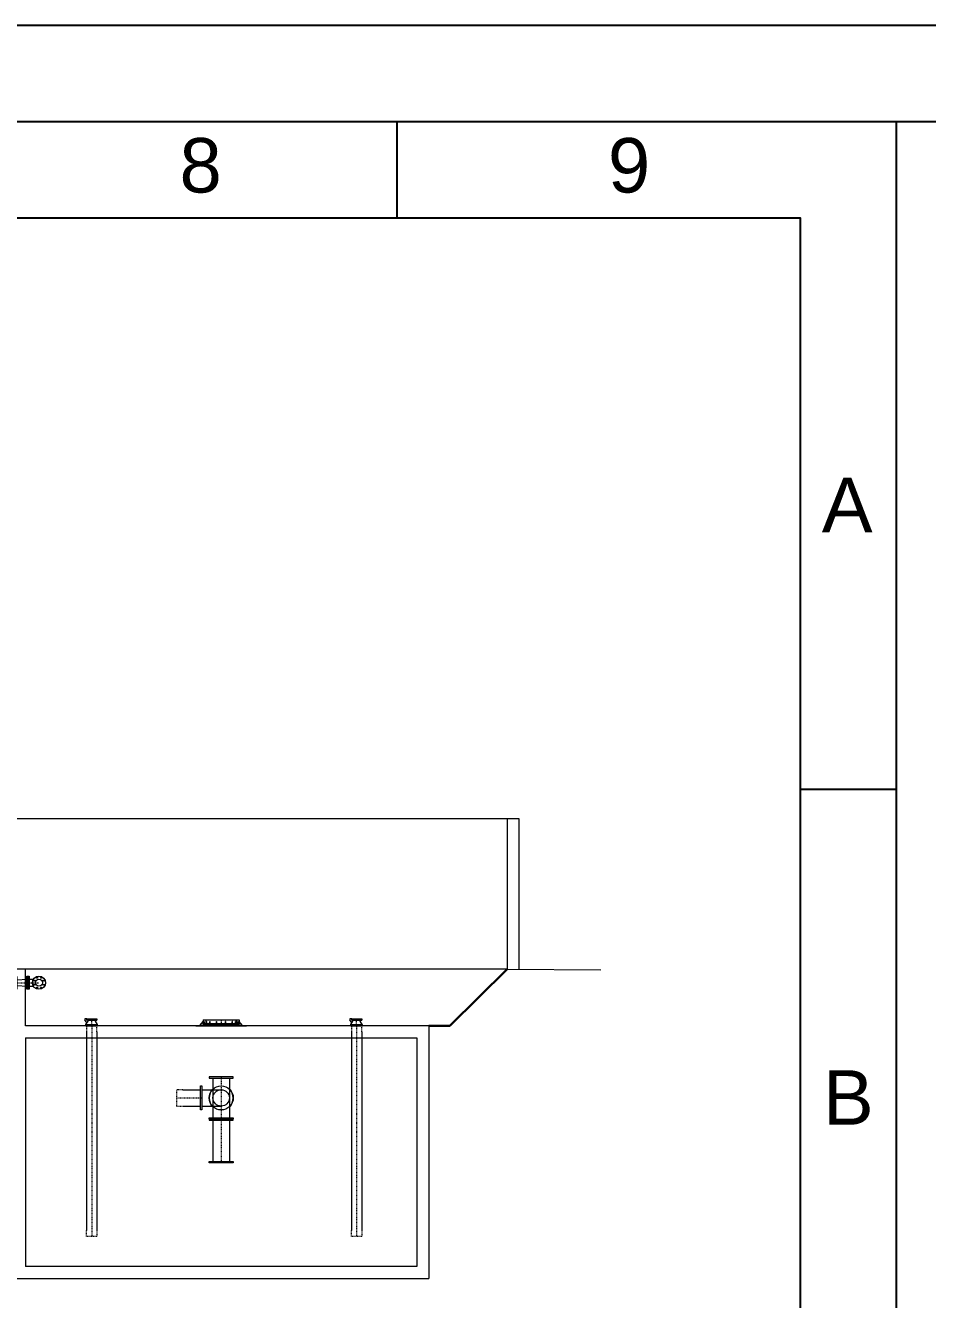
# Model space of a CAD drawing. Header units: millimetres. Extents: x 100 to 940, y 100 to 694.
# Drawn here: x 609.3 to 749.9, y 495.6 to 693.9 of the extents above; entities that cross this region are included whole.
import ezdxf

# ---------------------------------------------------------------- set-up
doc = ezdxf.new("R2010")
doc.units = ezdxf.units.MM
doc.linetypes.add('SGC_DASHDOT', pattern=[1, 0.5, -0.25, 0, -0.25])
doc.linetypes.add('SGC_HIDDEN', pattern=[0.375, 0.25, -0.125])
for name, color, linetype, lineweight in [('PAREDE', 7, 'Continuous', 9), ('SGC-Conexoes (Furos)', 9, 'Continuous', 5), ('SGC-Conexoes (Linhas Externas)', 6, 'Continuous', 9), ('SGC-EIXOS', 9, 'SGC_DASHDOT', 9), ('SGC-PONTAS', 2, 'SGC_HIDDEN', 9), ('SGC-Tubos (Desenho Bifilar)', 6, 'Continuous', 9), ('SGC-Valvulas (Linhas Externas)', 3, 'Continuous', 9), ('Solo', 14, 'Continuous', 30)]:
    doc.layers.add(name, color=color, linetype=linetype, lineweight=lineweight)
doc.styles.add('Notes', font='arial.ttf', dxfattribs={"height": 3})

# ---------------------------------------------------------------- blocks, each defined once
blk = doc.blocks.new('BB-2-LC01-N0-D0-S0', base_point=(-106625, -46704))
at = {"layer": 'SGC-Conexoes (Linhas Externas)'}
for p, q in [((-106979, -46798), (-106926, -46735)), ((-106975, -46798), (-106921, -46735)), ((-106930, -46798), (-106904, -46735)), ((-106926, -46735), (-106921, -46735)), ((-106925, -46704), (-106325, -46704)), ((-106925, -46704), (-106925, -46735)), ((-106925, -46798), (-106900, -46735)), ((-106921, -46795), (-106921, -46735)), ((-106904, -46735), (-106900, -46735)), ((-106900, -46798), (-106900, -46735)), ((-106884, -46798), (-106869, -46735)), ((-106882, -46704), (-106369, -46704)), ((-106882, -46704), (-106882, -46771)), ((-106879, -46798), (-106865, -46735)), ((-106869, -46735), (-106865, -46735)), ((-106865, -46798), (-106865, -46735)), ((-106822, -46798), (-106812, -46735)), ((-106817, -46798), (-106807, -46735)), ((-106812, -46735), (-106807, -46735)), ((-106807, -46798), (-106807, -46735)), ((-106708, -46798), (-106701, -46735)), ((-106703, -46798), (-106697, -46735)), ((-106701, -46735), (-106697, -46735)), ((-106697, -46798), (-106697, -46735)), ((-106547, -46798), (-106554, -46735)), ((-106549, -46735), (-106554, -46735)), ((-106554, -46798), (-106554, -46735)), ((-106543, -46798), (-106549, -46735)), ((-106439, -46735), (-106443, -46735)), ((-106433, -46798), (-106443, -46735)), ((-106443, -46798), (-106443, -46735)), ((-106429, -46798), (-106439, -46735)), ((-106382, -46735), (-106386, -46735)), ((-106371, -46798), (-106386, -46735)), ((-106386, -46798), (-106386, -46735)), ((-106367, -46798), (-106382, -46735)), ((-106369, -46704), (-106369, -46771)), ((-106325, -46798), (-106351, -46735)), ((-106347, -46735), (-106351, -46735)), ((-106351, -46798), (-106351, -46735)), ((-106321, -46798), (-106347, -46735)), ((-106276, -46798), (-106329, -46735)), ((-106325, -46735), (-106329, -46735)), ((-106329, -46795), (-106329, -46735)), ((-106325, -46704), (-106325, -46735)), ((-106271, -46798), (-106325, -46735)), ((-107045, -46798), (-106205, -46798)), ((-107045, -46804), (-107045, -46798)), ((-107045, -46804), (-106205, -46804)), ((-106330, -46771), (-106920, -46771)), ((-106920, -46771), (-106920, -46779)), ((-106920, -46779), (-106330, -46779)), ((-106787, -46771), (-106787, -46779)), ((-106764, -46771), (-106764, -46779)), ((-106487, -46771), (-106487, -46779)), ((-106464, -46771), (-106464, -46779)), ((-106330, -46771), (-106330, -46779)), ((-106205, -46804), (-106205, -46798)), ((-106205, -46804), (-106205, -46798))]:
    blk.add_line(p, q, dxfattribs=at)
at = {"layer": 'SGC-EIXOS'}
blk.add_line((-106625, -46704), (-106625, -46804), dxfattribs=at)
blk = doc.blocks.new('BB-5-CG01-N10-D250-S250', base_point=(-112704, -62238))
at = {"layer": 'SGC-Conexoes (Linhas Externas)'}
for p, q in [((-112376, -62101), (-113032, -62101)), ((-112376, -62375), (-113032, -62375))]:
    blk.add_line(p, q, dxfattribs=at)
for points in [[(-113054, -62438), (-113054, -62038), (-113032, -62038), (-113032, -62438)], [(-112354, -62438), (-112354, -62038), (-112376, -62038), (-112376, -62438)]]:
    blk.add_lwpolyline(points, close=True, dxfattribs=at)
for start, end in [(43.2356, 136.7644), (223.2356, 316.7644)]:
    blk.add_arc((-112704, -62238), 200, start, end, dxfattribs=at)
at = {"layer": 'SGC-EIXOS'}
blk.add_line((-112354, -62238), (-113054, -62238), dxfattribs=at)
blk = doc.blocks.new('BB-1-CA06-N10-D250-S0-L727')
at = {"layer": 'SGC-EIXOS'}
blk.add_line((363.5, 0), (-363.5, 0), dxfattribs=at)
at = {"layer": 'SGC-Tubos (Desenho Bifilar)'}
for p, q in [((341.5, 137), (-341.5, 137)), ((341.5, -137), (-341.5, -137))]:
    blk.add_line(p, q, dxfattribs=at)
for points in [[(-363.5, -200), (-363.5, 200), (-341.5, 200), (-341.5, -200)], [(363.5, -200), (363.5, 200), (341.5, 200), (341.5, -200)]]:
    blk.add_lwpolyline(points, close=True, dxfattribs=at)
blk = doc.blocks.new('BB-1-CD13-N10-D250-S0', base_point=(347580, 18630))
at = {"layer": 'SGC-Conexoes (Linhas Externas)'}
blk.add_lwpolyline([(347370, 18430), (347370, 18830), (347392, 18830), (347392, 18430)], close=True, dxfattribs=at)
for points in [[(347684, 18767), (347392, 18767)], [(347684, 18493), (347392, 18493)]]:
    blk.add_lwpolyline(points, dxfattribs=at)
at = {"layer": 'SGC-EIXOS'}
blk.add_line((347790, 18630), (347370, 18630), dxfattribs=at)
at = {"layer": 'SGC-PONTAS'}
blk.add_lwpolyline([(347684, 18493), (347790, 18493), (347790, 18767), (347684, 18767)], dxfattribs=at)
blk = doc.blocks.new('BB-1-CI07-N10-D100-S80', base_point=(483985, 8090))
at = {"layer": 'SGC-Conexoes (Linhas Externas)'}
for p, q in [((484066, 8139), (483904, 8149)), ((484066, 8041), (483904, 8031))]:
    blk.add_line(p, q, dxfattribs=at)
for points in [[(483885, 7980), (483885, 8200), (483904, 8200), (483904, 7980)], [(484085, 7990), (484085, 8190), (484066, 8190), (484066, 7990)]]:
    blk.add_lwpolyline(points, close=True, dxfattribs=at)
at = {"layer": 'SGC-EIXOS'}
blk.add_line((484085, 8090), (483885, 8090), dxfattribs=at)
blk = doc.blocks.new('BB-2-CG01-N10-D100-S100', base_point=(134399, 233092))
at = {"layer": 'SGC-Conexoes (Furos)'}
for centre in [(134365, 233175), (134434, 233175), (134316, 233126), (134316, 233057), (134365, 233008), (134434, 233008), (134482, 233126), (134482, 233057)]:
    blk.add_circle(centre, 9.5, dxfattribs=at)
at = {"layer": 'SGC-Conexoes (Linhas Externas)'}
for p, q in [((134340, 233253), (134340, 233184)), ((134458, 233253), (134458, 233184))]:
    blk.add_line(p, q, dxfattribs=at)
blk.add_lwpolyline([(134289, 233272), (134509, 233272), (134509, 233253), (134289, 233253)], close=True, dxfattribs=at)
for radius in [110, 59]:
    blk.add_circle((134399, 233092), radius, dxfattribs=at)
at = {"layer": 'SGC-EIXOS'}
blk.add_line((134399, 233272), (134399, 233092), dxfattribs=at)
blk = doc.blocks.new('BB-1-GA01-N0-D0-S0', base_point=(134464, 232532))
at = {"layer": 'SGC-Conexoes (Linhas Externas)'}
for p, q in [((134351, 232646), (134351, 232622)), ((134383, 232646), (134351, 232646)), ((134385, 232582), (134351, 232622)), ((134367, 232549), (134561, 232549)), ((134379, 232646), (134379, 232624)), ((134379, 232646), (134549, 232646)), ((134414, 232646), (134414, 232624)), ((134414, 232624), (134514, 232624)), ((134514, 232646), (134514, 232624)), ((134549, 232646), (134549, 232624)), ((134367, 232532), (134561, 232532))]:
    blk.add_line(p, q, dxfattribs=at)
for points in [[(134367, 232532), (134367, 232549, -0.137976), (134368, 232554), (134402, 232609, 0.58566), (134393, 232624), (134379, 232624)], [(134561, 232532), (134561, 232549, 0.137976), (134559, 232554), (134526, 232609, -0.58566), (134534, 232624), (134549, 232624)]]:
    blk.add_lwpolyline(points, format="xyb", dxfattribs=at)
at = {"layer": 'SGC-EIXOS'}
blk.add_line((134464, 232532), (134464, 232646), dxfattribs=at)
blk = doc.blocks.new('BB-1-CA12-N0-D150-S0-L3500')
at = {"layer": 'SGC-EIXOS'}
blk.add_line((1750, 0), (-1750, 0), dxfattribs=at)
at = {"layer": 'SGC-PONTAS'}
for points in [[(-1649.5, -85), (-1750, -85), (-1750, 85), (-1649.5, 85)], [(1649.5, -85), (1750, -85), (1750, 85), (1649.5, 85)]]:
    blk.add_lwpolyline(points, dxfattribs=at)
at = {"layer": 'SGC-Tubos (Desenho Bifilar)'}
for p, q in [((1649.5, 85), (-1649.5, 85)), ((1649.5, -85), (-1649.5, -85))]:
    blk.add_line(p, q, dxfattribs=at)

msp = doc.modelspace()

# ---------------------------------------------------------------- linework, layer by layer
for p, q in [((667.22, 664), (667.22, 679)), ((745, 115), (745, 679)), ((745, 575), (730, 575))]:
    msp.add_line(p, q)
for points in [[(100, 100), (940, 100), (940, 693.94), (100, 693.94)], [(150, 679), (925, 679), (925, 115), (150, 115)], [(165, 664), (730, 664), (730, 130), (165, 130)]]:
    msp.add_lwpolyline(points, close=True)
at = {"layer": 'PAREDE'}
for p, q in [((684.36, 570.43), (580.73, 570.43)), ((686.24, 570.43), (684.36, 570.43)), ((684.36, 570.43), (684.36, 546.99)), ((686.24, 546.99), (686.24, 570.43)), ((609.36, 546.99), (533.02, 546.99)), ((609.36, 538.21), (609.36, 546.99)), ((684.36, 546.99), (609.36, 546.99)), ((684.36, 546.99), (698.98, 546.89)), ((672.17, 538.21), (609.36, 538.21)), ((672.17, 538.21), (672.17, 498.83)), ((609.36, 536.33), (670.3, 536.33)), ((609.36, 536.33), (609.36, 500.71)), ((670.3, 536.33), (670.3, 500.71)), ((636.75, 528.24), (639.83, 528.24)), ((636.75, 525.67), (639.83, 525.67)), ((670.3, 500.71), (609.36, 500.71)), ((594.36, 498.83), (672.17, 498.83))]:
    msp.add_line(p, q, dxfattribs=at)
for radius in [1.88, 1.28]:
    msp.add_circle((639.83, 526.96), radius, dxfattribs=at)
at = {"layer": 'Solo'}
for p, q in [((684.36, 546.99), (675.46, 538.21)), ((675.46, 538.21), (672.17, 538.21))]:
    msp.add_line(p, q, dxfattribs=at)

# ---------------------------------------------------------------- block references
at = {"layer": 'SGC-Conexoes (Linhas Externas)', "xscale": 0.009375000000000001, "yscale": 0.009375000000000001, "zscale": 0.009375000000000001}
for name, p, rotation in [('BB-1-CI07-N10-D100-S80', (608.82, 544.9), 180), ('BB-2-CG01-N10-D100-S100', (611.45, 544.9), 90), ('BB-5-CG01-N10-D250-S250', (639.83, 526.96), 90)]:
    msp.add_blockref(name, p, dxfattribs=dict(at, rotation=rotation))
for name, p in [('BB-1-GA01-N0-D0-S0', (619.67, 538.21)), ('BB-2-LC01-N0-D0-S0', (639.83, 539.14)), ('BB-1-GA01-N0-D0-S0', (660.92, 538.21))]:
    msp.add_blockref(name, p, dxfattribs=at)
at = {"layer": 'SGC-Tubos (Desenho Bifilar)', "xscale": 0.009375000000000001, "yscale": 0.009375000000000001, "zscale": 0.009375000000000001}
for name, p, rotation in [('BB-1-CA12-N0-D150-S0-L3500', (619.67, 521.8), 90), ('BB-1-CA12-N0-D150-S0-L3500', (660.92, 521.8), 90), ('BB-1-CA06-N10-D250-S0-L727', (639.83, 520.27), 89.99999999999999)]:
    msp.add_blockref(name, p, dxfattribs=dict(at, rotation=rotation))
at = {"layer": 'SGC-Valvulas (Linhas Externas)', "xscale": 0.009375000000000001, "yscale": 0.009375000000000001, "zscale": 0.009375000000000001, "rotation": 180}
msp.add_blockref('BB-1-CD13-N10-D250-S0', (634.83, 526.96), dxfattribs=at)

# ---------------------------------------------------------------- texts
at = {"style": 'Notes'}
for s, p in [('8', (633.34, 667.93)), ('9', (700.07, 667.93)), ('A', (733.39, 615.03)), ('B', (733.57, 522.79))]:
    msp.add_text(s, height=8.48, dxfattribs=at).set_placement(p)

doc.saveas('drawing.dxf')
